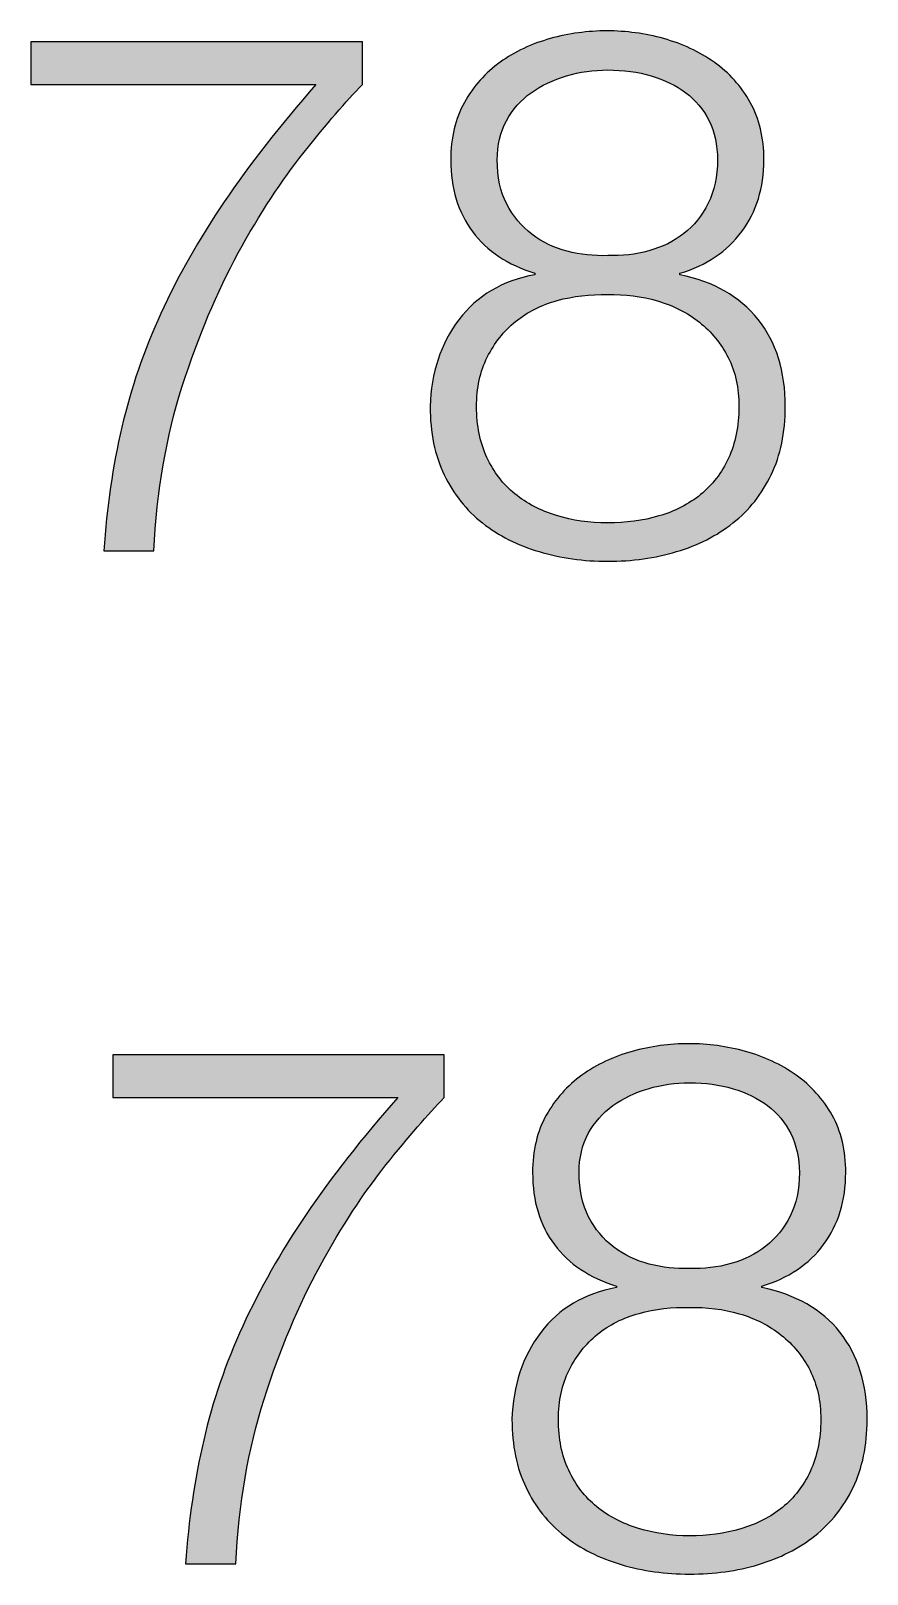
# Paper-space layout 'A3mask (portrait)' of a CAD drawing. Extents: x 0 to 277, y 0 to 394.
# Drawn here: x 201.856 to 204.012, y 21.496 to 25.477 of the extents above; entities that cross this region are included whole.
import ezdxf
from ezdxf.enums import TextEntityAlignment as Align

# ---------------------------------------------------------------- set-up
doc = ezdxf.new("R2010")
doc.units = 0
doc.layers.get('0').update_dxf_attribs({"linetype": 'CONTINUOUS'})
doc.layers.get('Defpoints').update_dxf_attribs({"linetype": 'CONTINUOUS'})
doc.layers.add('JPP_Mask', color=7, linetype='CONTINUOUS')
doc.styles.add('JPP', font='arial.ttf')

# ---------------------------------------------------------------- blocks, each defined once
blk = doc.blocks.new('A3mask (portrait)')
at = {"true_color": 0x004a91}
h = blk.add_hatch(color=154, dxfattribs=at)
edge = h.paths.add_edge_path()
edge.add_spline(control_points=[(202.0437, 24.1356), (202.0437, 24.1356), (202.1729, 24.1356), (202.1729, 24.1356), (202.1805, 24.2901), (202.2049, 24.4318), (202.246, 24.5603)], knot_values=[4, 4, 4, 4, 5, 5, 5, 6, 6, 6, 6], degree=3, periodic=0)
edge.add_spline(control_points=[(202.246, 24.5603), (202.2872, 24.6888), (202.3353, 24.8034), (202.3905, 24.9043)], knot_values=[3, 3, 3, 3, 4, 4, 4, 4], degree=3, periodic=0)
edge.add_spline(control_points=[(202.3905, 24.9043), (202.4454, 25.005), (202.5023, 25.0917), (202.5605, 25.1645), (202.6187, 25.2374), (202.6688, 25.2954), (202.7105, 25.3385)], knot_values=[1, 1, 1, 1, 2, 2, 2, 3, 3, 3, 3], degree=3, periodic=0)
edge.add_spline(control_points=[(202.7105, 25.3385), (202.7105, 25.3385), (202.7105, 25.4487), (202.7105, 25.4487), (202.7105, 25.4487), (202.5903, 25.4487), (202.44, 25.4487)], knot_values=[12.624977, 12.624977, 12.624977, 12.624977, 13.624977, 13.624977, 13.624977, 14, 14, 14, 14], degree=3, periodic=0)
edge.add_spline(control_points=[(202.44, 25.4487), (202.2897, 25.4487), (202.1094, 25.4487), (201.9892, 25.4487)], knot_values=[12.249985, 12.249985, 12.249985, 12.249985, 12.624977, 12.624977, 12.624977, 12.624977], degree=3, periodic=0)
edge.add_spline(control_points=[(201.9892, 25.4487), (201.9591, 25.4487), (201.9328, 25.4487), (201.9117, 25.4487)], knot_values=[12.156237, 12.156237, 12.156237, 12.156237, 12.249985, 12.249985, 12.249985, 12.249985], degree=3, periodic=0)
edge.add_spline(control_points=[(201.9117, 25.4487), (201.8905, 25.4487), (201.8746, 25.4487), (201.8652, 25.4487)], knot_values=[12.062489, 12.062489, 12.062489, 12.062489, 12.156237, 12.156237, 12.156237, 12.156237], degree=3, periodic=0)
edge.add_spline(control_points=[(201.8556, 25.4487), (201.8556, 25.4487), (201.8556, 25.4487), (201.8556, 25.4487), (201.8556, 25.4487), (201.8556, 25.4487), (201.8556, 25.4487)], knot_values=[11.999502, 11.999502, 11.999502, 11.999502, 12, 12, 12, 12.0006, 12.0006, 12.0006, 12.0006], degree=3, periodic=0)
edge.add_spline(control_points=[(201.8556, 25.4439), (201.8556, 25.4394), (201.8556, 25.432), (201.8556, 25.4231)], knot_values=[11.687496, 11.687496, 11.687496, 11.687496, 11.874992, 11.874992, 11.874992, 11.874992], degree=3, periodic=0)
edge.add_spline(control_points=[(201.8556, 25.4231), (201.8556, 25.4143), (201.8556, 25.4039), (201.8556, 25.3936)], knot_values=[11.5, 11.5, 11.5, 11.5, 11.687496, 11.687496, 11.687496, 11.687496], degree=3, periodic=0)
edge.add_spline(control_points=[(201.8556, 25.3936), (201.8556, 25.3833), (201.8556, 25.3729), (201.8556, 25.3641)], knot_values=[11.312504, 11.312504, 11.312504, 11.312504, 11.5, 11.5, 11.5, 11.5], degree=3, periodic=0)
edge.add_spline(control_points=[(201.8556, 25.3641), (201.8556, 25.3552), (201.8556, 25.3478), (201.8556, 25.3432)], knot_values=[11.125008, 11.125008, 11.125008, 11.125008, 11.312504, 11.312504, 11.312504, 11.312504], degree=3, periodic=0)
edge.add_spline(control_points=[(201.8556, 25.3385), (201.8556, 25.3385), (201.8556, 25.3385), (201.8556, 25.3385), (201.8556, 25.3385), (201.8556, 25.3385), (201.8556, 25.3385)], knot_values=[10.999766, 10.999766, 10.999766, 10.999766, 11, 11, 11, 11.001231, 11.001231, 11.001231, 11.001231], degree=3, periodic=0)
edge.add_spline(control_points=[(201.8589, 25.3385), (201.8602, 25.3385), (201.8618, 25.3385), (201.8638, 25.3385)], knot_values=[10.937511, 10.937511, 10.937511, 10.937511, 10.960948, 10.960948, 10.960948, 10.960948], degree=3, periodic=0)
edge.add_spline(control_points=[(201.8638, 25.3385), (201.8719, 25.3385), (201.8857, 25.3385), (201.9038, 25.3385)], knot_values=[10.843763, 10.843763, 10.843763, 10.843763, 10.937511, 10.937511, 10.937511, 10.937511], degree=3, periodic=0)
edge.add_spline(control_points=[(201.9038, 25.3385), (201.922, 25.3385), (201.9446, 25.3385), (201.9705, 25.3385)], knot_values=[10.750015, 10.750015, 10.750015, 10.750015, 10.843763, 10.843763, 10.843763, 10.843763], degree=3, periodic=0)
edge.add_spline(control_points=[(201.9705, 25.3385), (202.0739, 25.3385), (202.2289, 25.3385), (202.3582, 25.3385)], knot_values=[10.375023, 10.375023, 10.375023, 10.375023, 10.750015, 10.750015, 10.750015, 10.750015], degree=3, periodic=0)
edge.add_spline(control_points=[(202.3582, 25.3385), (202.4875, 25.3385), (202.5909, 25.3385), (202.5909, 25.3385), (202.4983, 25.2332), (202.4195, 25.1325), (202.3543, 25.0363), (202.2891, 24.94), (202.2346, 24.844), (202.191, 24.7484)], knot_values=[8, 8, 8, 8, 8.375023, 8.375023, 8.375023, 9.375023, 9.375023, 9.375023, 10.375023, 10.375023, 10.375023, 10.375023], degree=3, periodic=0)
edge.add_spline(control_points=[(202.191, 24.7484), (202.1471, 24.6529), (202.1135, 24.555), (202.0903, 24.4548)], knot_values=[7, 7, 7, 7, 8, 8, 8, 8], degree=3, periodic=0)
edge.add_spline(control_points=[(202.0903, 24.4548), (202.0667, 24.3548), (202.0514, 24.2484), (202.0437, 24.1356)], knot_values=[6, 6, 6, 6, 7, 7, 7, 7], degree=3, periodic=0)
h = blk.add_hatch(color=154, dxfattribs=at)
edge = h.paths.add_edge_path(flags=16)
edge.add_spline(control_points=[(203.4498, 24.9099), (203.4841, 24.9194), (203.514, 24.9342), (203.54, 24.9546), (203.566, 24.9748), (203.5868, 25.0008), (203.6028, 25.0326), (203.6186, 25.0641), (203.6265, 25.1015), (203.6265, 25.1446), (203.6265, 25.1826), (203.6191, 25.216), (203.6047, 25.2453), (203.5901, 25.2745), (203.5701, 25.2986), (203.5449, 25.3174), (203.5193, 25.3364), (203.4896, 25.351), (203.4556, 25.3612), (203.4212, 25.3712), (203.3839, 25.3763), (203.3433, 25.3763), (203.3066, 25.3763), (203.2712, 25.3712), (203.2371, 25.3612), (203.2027, 25.351), (203.1723, 25.3364), (203.1457, 25.3174), (203.1192, 25.2986), (203.0979, 25.2745), (203.0821, 25.2453), (203.0663, 25.216), (203.0585, 25.1826), (203.0585, 25.1446), (203.0585, 25.1003), (203.0666, 25.0623), (203.083, 25.0305), (203.0995, 24.9989), (203.1211, 24.973), (203.1478, 24.9528), (203.1742, 24.9324), (203.2046, 24.9178), (203.2389, 24.9089), (203.273, 24.9001), (203.3078, 24.8962), (203.3433, 24.8976), (203.3802, 24.8962), (203.4157, 24.9004), (203.4498, 24.9099)], knot_values=[0, 0, 0, 0, 1, 1, 1, 2, 2, 2, 3, 3, 3, 4, 4, 4, 5, 5, 5, 6, 6, 6, 7, 7, 7, 8, 8, 8, 9, 9, 9, 10, 10, 10, 11, 11, 11, 12, 12, 12, 13, 13, 13, 14, 14, 14, 15, 15, 15, 16, 16, 16, 16], degree=3, periodic=0)
edge = h.paths.add_edge_path(flags=16)
edge.add_spline(control_points=[(203.4755, 24.2259), (203.5166, 24.2379), (203.5523, 24.2563), (203.5829, 24.2811), (203.6133, 24.3057), (203.6372, 24.337), (203.655, 24.375), (203.6727, 24.413), (203.6817, 24.4573), (203.6817, 24.5081), (203.6817, 24.5562), (203.6724, 24.5984), (203.6541, 24.6343), (203.6358, 24.6705), (203.611, 24.7009), (203.5799, 24.7257), (203.5488, 24.7503), (203.5128, 24.7686), (203.4716, 24.7807), (203.4305, 24.7927), (203.3876, 24.7981), (203.3433, 24.7969), (203.2978, 24.7981), (203.2545, 24.793), (203.2132, 24.7816), (203.1721, 24.7702), (203.1362, 24.7522), (203.1058, 24.7276), (203.0754, 24.7027), (203.051, 24.6721), (203.0327, 24.6352), (203.0144, 24.5986), (203.0051, 24.5562), (203.0051, 24.5081), (203.0051, 24.4587), (203.0139, 24.4149), (203.0318, 24.3769), (203.0494, 24.3391), (203.0735, 24.3075), (203.1039, 24.2829), (203.1343, 24.2581), (203.17, 24.2396), (203.2113, 24.2268), (203.2524, 24.2143), (203.2964, 24.2078), (203.3433, 24.2078), (203.3901, 24.2078), (203.4342, 24.2138), (203.4755, 24.2259)], knot_values=[0, 0, 0, 0, 1, 1, 1, 2, 2, 2, 3, 3, 3, 4, 4, 4, 5, 5, 5, 6, 6, 6, 7, 7, 7, 8, 8, 8, 9, 9, 9, 10, 10, 10, 11, 11, 11, 12, 12, 12, 13, 13, 13, 14, 14, 14, 15, 15, 15, 16, 16, 16, 16], degree=3, periodic=0)
edge = h.paths.add_edge_path()
edge.add_spline(control_points=[(203.6891, 24.9593), (203.6511, 24.908), (203.598, 24.8723), (203.5295, 24.8519), (203.5295, 24.8519), (203.5295, 24.8482), (203.5295, 24.8482), (203.617, 24.8303), (203.684, 24.792), (203.7311, 24.7331), (203.778, 24.6742), (203.8014, 24.5993), (203.8014, 24.5081), (203.8014, 24.4409), (203.7893, 24.3824), (203.7652, 24.3323), (203.7411, 24.2822), (203.7081, 24.2407), (203.6664, 24.2078), (203.6246, 24.1748), (203.5762, 24.1503), (203.521, 24.1338), (203.466, 24.1173), (203.4066, 24.109), (203.3433, 24.109), (203.2814, 24.109), (203.2224, 24.1173), (203.1668, 24.1338), (203.1109, 24.1503), (203.0622, 24.1748), (203.0204, 24.2078), (202.9787, 24.2407), (202.9455, 24.2822), (202.9216, 24.3323), (202.8975, 24.3824), (202.8854, 24.4409), (202.8854, 24.5081), (202.888, 24.5954), (202.9126, 24.6703), (202.9597, 24.7322), (203.0065, 24.7944), (203.0717, 24.8329), (203.1552, 24.8482), (203.1552, 24.8482), (203.1552, 24.8519), (203.1552, 24.8519), (203.0856, 24.8735), (203.032, 24.9092), (202.9947, 24.9593), (202.9573, 25.0094), (202.9385, 25.0711), (202.9385, 25.1446), (202.9385, 25.2017), (202.9504, 25.2511), (202.9738, 25.2928), (202.9972, 25.3346), (203.0281, 25.3691), (203.0659, 25.3963), (203.1039, 25.4236), (203.1471, 25.4438), (203.1951, 25.4573), (203.2433, 25.4705), (203.292, 25.4772), (203.3414, 25.4772), (203.3908, 25.4772), (203.4395, 25.4705), (203.4878, 25.4573), (203.5358, 25.4438), (203.5792, 25.4236), (203.6179, 25.3963), (203.6567, 25.3691), (203.6875, 25.3346), (203.7112, 25.2928), (203.7346, 25.2511), (203.7462, 25.2017), (203.7462, 25.1446), (203.7462, 25.0725), (203.7272, 25.0105), (203.6891, 24.9593)], knot_values=[0, 0, 0, 0, 1, 1, 1, 2, 2, 2, 3, 3, 3, 4, 4, 4, 5, 5, 5, 6, 6, 6, 7, 7, 7, 8, 8, 8, 9, 9, 9, 10, 10, 10, 11, 11, 11, 12, 12, 12, 13, 13, 13, 14, 14, 14, 15, 15, 15, 16, 16, 16, 17, 17, 17, 18, 18, 18, 19, 19, 19, 20, 20, 20, 21, 21, 21, 22, 22, 22, 23, 23, 23, 24, 24, 24, 25, 25, 25, 26, 26, 26, 26], degree=3, periodic=0)
h = blk.add_hatch(color=154, dxfattribs=at)
edge = h.paths.add_edge_path(flags=16)
edge.add_spline(control_points=[(203.6608, 22.2972), (203.6952, 22.3067), (203.7251, 22.3216), (203.7511, 22.342), (203.777, 22.3622), (203.7979, 22.3882), (203.8139, 22.4199), (203.8297, 22.4515), (203.8376, 22.4888), (203.8376, 22.532), (203.8376, 22.57), (203.8301, 22.6034), (203.8158, 22.6326), (203.8012, 22.6619), (203.7812, 22.686), (203.7559, 22.7048), (203.7304, 22.7238), (203.7007, 22.7384), (203.6666, 22.7486), (203.6323, 22.7586), (203.595, 22.7637), (203.5544, 22.7637), (203.5177, 22.7637), (203.4822, 22.7586), (203.4481, 22.7486), (203.4138, 22.7384), (203.3834, 22.7238), (203.3567, 22.7048), (203.3303, 22.686), (203.309, 22.6619), (203.2932, 22.6326), (203.2774, 22.6034), (203.2695, 22.57), (203.2695, 22.532), (203.2695, 22.4877), (203.2777, 22.4496), (203.2941, 22.4178), (203.3106, 22.3863), (203.3322, 22.3603), (203.3588, 22.3401), (203.3853, 22.3197), (203.4157, 22.3051), (203.45, 22.2963), (203.4841, 22.2875), (203.5189, 22.2836), (203.5544, 22.2849), (203.5912, 22.2836), (203.6267, 22.2877), (203.6608, 22.2972)], knot_values=[0, 0, 0, 0, 1, 1, 1, 2, 2, 2, 3, 3, 3, 4, 4, 4, 5, 5, 5, 6, 6, 6, 7, 7, 7, 8, 8, 8, 9, 9, 9, 10, 10, 10, 11, 11, 11, 12, 12, 12, 13, 13, 13, 14, 14, 14, 15, 15, 15, 16, 16, 16, 16], degree=3, periodic=0)
edge = h.paths.add_edge_path(flags=16)
edge.add_spline(control_points=[(203.6866, 21.6132), (203.7276, 21.6253), (203.7633, 21.6436), (203.794, 21.6684), (203.8243, 21.693), (203.8482, 21.7243), (203.8661, 21.7624), (203.8837, 21.8004), (203.8928, 21.8447), (203.8928, 21.8955), (203.8928, 21.9435), (203.8835, 21.9857), (203.8652, 22.0217), (203.8468, 22.0579), (203.822, 22.0883), (203.7909, 22.1131), (203.7599, 22.1377), (203.7239, 22.156), (203.6826, 22.168), (203.6416, 22.1801), (203.5987, 22.1854), (203.5544, 22.1843), (203.5089, 22.1854), (203.4655, 22.1803), (203.4242, 22.169), (203.3832, 22.1576), (203.3472, 22.1395), (203.3169, 22.1149), (203.2865, 22.0901), (203.2621, 22.0595), (203.2438, 22.0226), (203.2255, 21.986), (203.2162, 21.9435), (203.2162, 21.8955), (203.2162, 21.8461), (203.225, 21.8023), (203.2429, 21.7642), (203.2605, 21.7264), (203.2846, 21.6949), (203.315, 21.6703), (203.3454, 21.6455), (203.3811, 21.6269), (203.4224, 21.6142), (203.4634, 21.6016), (203.5075, 21.5951), (203.5544, 21.5951), (203.6012, 21.5951), (203.6453, 21.6012), (203.6866, 21.6132)], knot_values=[0, 0, 0, 0, 1, 1, 1, 2, 2, 2, 3, 3, 3, 4, 4, 4, 5, 5, 5, 6, 6, 6, 7, 7, 7, 8, 8, 8, 9, 9, 9, 10, 10, 10, 11, 11, 11, 12, 12, 12, 13, 13, 13, 14, 14, 14, 15, 15, 15, 16, 16, 16, 16], degree=3, periodic=0)
edge = h.paths.add_edge_path()
edge.add_spline(control_points=[(203.9002, 22.3466), (203.8622, 22.2954), (203.809, 22.2597), (203.7406, 22.2393), (203.7406, 22.2393), (203.7406, 22.2355), (203.7406, 22.2355), (203.8281, 22.2177), (203.8951, 22.1794), (203.9422, 22.1205), (203.989, 22.0616), (204.0125, 21.9867), (204.0125, 21.8955), (204.0125, 21.8282), (204.0004, 21.7698), (203.9763, 21.7197), (203.9521, 21.6696), (203.9192, 21.6281), (203.8775, 21.5951), (203.8357, 21.5622), (203.7872, 21.5376), (203.732, 21.5211), (203.6771, 21.5047), (203.6177, 21.4963), (203.5544, 21.4963), (203.4924, 21.4963), (203.4335, 21.5047), (203.3779, 21.5211), (203.322, 21.5376), (203.2732, 21.5622), (203.2315, 21.5951), (203.1897, 21.6281), (203.1566, 21.6696), (203.1327, 21.7197), (203.1086, 21.7698), (203.0965, 21.8282), (203.0965, 21.8955), (203.0991, 21.9827), (203.1236, 22.0576), (203.1707, 22.1196), (203.2176, 22.1817), (203.2828, 22.2202), (203.3663, 22.2355), (203.3663, 22.2355), (203.3663, 22.2393), (203.3663, 22.2393), (203.2967, 22.2608), (203.2431, 22.2965), (203.2057, 22.3466), (203.1684, 22.3967), (203.1496, 22.4584), (203.1496, 22.532), (203.1496, 22.589), (203.1614, 22.6384), (203.1849, 22.6802), (203.2083, 22.7219), (203.2391, 22.7565), (203.277, 22.7836), (203.315, 22.811), (203.3581, 22.8312), (203.4061, 22.8446), (203.4544, 22.8579), (203.5031, 22.8646), (203.5525, 22.8646), (203.6019, 22.8646), (203.6506, 22.8579), (203.6989, 22.8446), (203.7469, 22.8312), (203.7903, 22.811), (203.829, 22.7836), (203.8677, 22.7565), (203.8986, 22.7219), (203.9222, 22.6802), (203.9457, 22.6384), (203.9573, 22.589), (203.9573, 22.532), (203.9573, 22.4598), (203.9382, 22.3979), (203.9002, 22.3466)], knot_values=[0, 0, 0, 0, 1, 1, 1, 2, 2, 2, 3, 3, 3, 4, 4, 4, 5, 5, 5, 6, 6, 6, 7, 7, 7, 8, 8, 8, 9, 9, 9, 10, 10, 10, 11, 11, 11, 12, 12, 12, 13, 13, 13, 14, 14, 14, 15, 15, 15, 16, 16, 16, 17, 17, 17, 18, 18, 18, 19, 19, 19, 20, 20, 20, 21, 21, 21, 22, 22, 22, 23, 23, 23, 24, 24, 24, 25, 25, 25, 26, 26, 26, 26], degree=3, periodic=0)
h = blk.add_hatch(color=154, dxfattribs=at)
edge = h.paths.add_edge_path()
edge.add_spline(control_points=[(202.9216, 22.7259), (202.9216, 22.7259), (202.9216, 22.836), (202.9216, 22.836), (202.9216, 22.836), (202.8014, 22.836), (202.6511, 22.836)], knot_values=[12.624977, 12.624977, 12.624977, 12.624977, 13.624977, 13.624977, 13.624977, 14, 14, 14, 14], degree=3, periodic=0)
edge.add_spline(control_points=[(202.6511, 22.836), (202.5008, 22.836), (202.3205, 22.836), (202.2002, 22.836)], knot_values=[12.249985, 12.249985, 12.249985, 12.249985, 12.624977, 12.624977, 12.624977, 12.624977], degree=3, periodic=0)
edge.add_spline(control_points=[(202.2002, 22.836), (202.1702, 22.836), (202.1439, 22.836), (202.1227, 22.836)], knot_values=[12.156237, 12.156237, 12.156237, 12.156237, 12.249985, 12.249985, 12.249985, 12.249985], degree=3, periodic=0)
edge.add_spline(control_points=[(202.1227, 22.836), (202.1016, 22.836), (202.0857, 22.836), (202.0763, 22.836)], knot_values=[12.062489, 12.062489, 12.062489, 12.062489, 12.156237, 12.156237, 12.156237, 12.156237], degree=3, periodic=0)
edge.add_spline(control_points=[(202.0667, 22.836), (202.0667, 22.836), (202.0667, 22.836), (202.0667, 22.836), (202.0667, 22.836), (202.0667, 22.836), (202.0667, 22.836)], knot_values=[11.999502, 11.999502, 11.999502, 11.999502, 12, 12, 12, 12.0006, 12.0006, 12.0006, 12.0006], degree=3, periodic=0)
edge.add_spline(control_points=[(202.0667, 22.8313), (202.0667, 22.8268), (202.0667, 22.8194), (202.0667, 22.8105)], knot_values=[11.687496, 11.687496, 11.687496, 11.687496, 11.874992, 11.874992, 11.874992, 11.874992], degree=3, periodic=0)
edge.add_spline(control_points=[(202.0667, 22.8105), (202.0667, 22.8016), (202.0667, 22.7913), (202.0667, 22.781)], knot_values=[11.5, 11.5, 11.5, 11.5, 11.687496, 11.687496, 11.687496, 11.687496], degree=3, periodic=0)
edge.add_spline(control_points=[(202.0667, 22.781), (202.0667, 22.7706), (202.0667, 22.7603), (202.0667, 22.7514)], knot_values=[11.312504, 11.312504, 11.312504, 11.312504, 11.5, 11.5, 11.5, 11.5], degree=3, periodic=0)
edge.add_spline(control_points=[(202.0667, 22.7514), (202.0667, 22.7426), (202.0667, 22.7351), (202.0667, 22.7306)], knot_values=[11.125008, 11.125008, 11.125008, 11.125008, 11.312504, 11.312504, 11.312504, 11.312504], degree=3, periodic=0)
edge.add_spline(control_points=[(202.0667, 22.7259), (202.0667, 22.7259), (202.0667, 22.7259), (202.0667, 22.7259), (202.0667, 22.7259), (202.0667, 22.7259), (202.0667, 22.7259)], knot_values=[10.999766, 10.999766, 10.999766, 10.999766, 11, 11, 11, 11.001231, 11.001231, 11.001231, 11.001231], degree=3, periodic=0)
edge.add_spline(control_points=[(202.0699, 22.7259), (202.0712, 22.7259), (202.0729, 22.7259), (202.0749, 22.7259)], knot_values=[10.937511, 10.937511, 10.937511, 10.937511, 10.960948, 10.960948, 10.960948, 10.960948], degree=3, periodic=0)
edge.add_spline(control_points=[(202.0749, 22.7259), (202.083, 22.7259), (202.0967, 22.7259), (202.1149, 22.7259)], knot_values=[10.843763, 10.843763, 10.843763, 10.843763, 10.937511, 10.937511, 10.937511, 10.937511], degree=3, periodic=0)
edge.add_spline(control_points=[(202.1149, 22.7259), (202.1331, 22.7259), (202.1557, 22.7259), (202.1815, 22.7259)], knot_values=[10.750015, 10.750015, 10.750015, 10.750015, 10.843763, 10.843763, 10.843763, 10.843763], degree=3, periodic=0)
edge.add_spline(control_points=[(202.1815, 22.7259), (202.2849, 22.7259), (202.44, 22.7259), (202.5693, 22.7259)], knot_values=[10.375023, 10.375023, 10.375023, 10.375023, 10.750015, 10.750015, 10.750015, 10.750015], degree=3, periodic=0)
edge.add_spline(control_points=[(202.5693, 22.7259), (202.6985, 22.7259), (202.8019, 22.7259), (202.8019, 22.7259), (202.7094, 22.6206), (202.6305, 22.5199), (202.5653, 22.4236), (202.5002, 22.3274), (202.4457, 22.2314), (202.4021, 22.1358)], knot_values=[8, 8, 8, 8, 8.375023, 8.375023, 8.375023, 9.375023, 9.375023, 9.375023, 10.375023, 10.375023, 10.375023, 10.375023], degree=3, periodic=0)
edge.add_spline(control_points=[(202.4021, 22.1358), (202.3582, 22.0402), (202.3246, 21.9424), (202.3014, 21.8422)], knot_values=[7, 7, 7, 7, 8, 8, 8, 8], degree=3, periodic=0)
edge.add_spline(control_points=[(202.3014, 21.8422), (202.2777, 21.7422), (202.2624, 21.6357), (202.2548, 21.523)], knot_values=[6, 6, 6, 6, 7, 7, 7, 7], degree=3, periodic=0)
edge.add_spline(control_points=[(202.2548, 21.523), (202.2548, 21.523), (202.384, 21.523), (202.384, 21.523), (202.3916, 21.6775), (202.416, 21.8192), (202.457, 21.9477)], knot_values=[4, 4, 4, 4, 5, 5, 5, 6, 6, 6, 6], degree=3, periodic=0)
edge.add_spline(control_points=[(202.457, 21.9477), (202.4983, 22.0762), (202.5463, 22.1908), (202.6015, 22.2917)], knot_values=[3, 3, 3, 3, 4, 4, 4, 4], degree=3, periodic=0)
edge.add_spline(control_points=[(202.6015, 22.2917), (202.6565, 22.3923), (202.7133, 22.4791), (202.7715, 22.5519), (202.8298, 22.6247), (202.8799, 22.6827), (202.9216, 22.7259)], knot_values=[1, 1, 1, 1, 2, 2, 2, 3, 3, 3, 3], degree=3, periodic=0)
at = {"layer": 'Defpoints', "color": 154, "true_color": 0x004a91}
for points, knots in [([(202.7105, 25.4487), (202.7105, 25.4487), (202.7105, 25.3385), (202.7105, 25.3385), (202.6688, 25.2954), (202.6187, 25.2374), (202.5605, 25.1645), (202.5023, 25.0917), (202.4454, 25.005), (202.3905, 24.9043), (202.3353, 24.8034), (202.2872, 24.6888), (202.246, 24.5603), (202.2049, 24.4318), (202.1805, 24.2901), (202.1729, 24.1356), (202.1729, 24.1356), (202.0437, 24.1356), (202.0437, 24.1356), (202.0514, 24.2484), (202.0667, 24.3548), (202.0903, 24.4548), (202.1135, 24.555), (202.1471, 24.6529), (202.191, 24.7484), (202.2346, 24.844), (202.2891, 24.94), (202.3543, 25.0363), (202.4195, 25.1325), (202.4983, 25.2332), (202.5909, 25.3385), (202.5909, 25.3385), (201.8556, 25.3385), (201.8556, 25.3385), (201.8556, 25.3385), (201.8556, 25.4487), (201.8556, 25.4487), (201.8556, 25.4487), (202.7105, 25.4487), (202.7105, 25.4487)], [0, 0, 0, 0, 1, 1, 1, 2, 2, 2, 3, 3, 3, 4, 4, 4, 5, 5, 5, 6, 6, 6, 7, 7, 7, 8, 8, 8, 9, 9, 9, 10, 10, 10, 11, 11, 11, 12, 12, 12, 13, 13, 13, 13]), ([(203.6891, 24.9593), (203.6511, 24.908), (203.598, 24.8723), (203.5295, 24.8519), (203.5295, 24.8519), (203.5295, 24.8482), (203.5295, 24.8482), (203.617, 24.8303), (203.684, 24.792), (203.7311, 24.7331), (203.778, 24.6742), (203.8014, 24.5993), (203.8014, 24.5081), (203.8014, 24.4409), (203.7893, 24.3824), (203.7652, 24.3323), (203.7411, 24.2822), (203.7081, 24.2407), (203.6664, 24.2078), (203.6246, 24.1748), (203.5762, 24.1503), (203.521, 24.1338), (203.466, 24.1173), (203.4066, 24.109), (203.3433, 24.109), (203.2814, 24.109), (203.2224, 24.1173), (203.1668, 24.1338), (203.1109, 24.1503), (203.0622, 24.1748), (203.0204, 24.2078), (202.9787, 24.2407), (202.9455, 24.2822), (202.9216, 24.3323), (202.8975, 24.3824), (202.8854, 24.4409), (202.8854, 24.5081), (202.888, 24.5954), (202.9126, 24.6703), (202.9597, 24.7322), (203.0065, 24.7944), (203.0717, 24.8329), (203.1552, 24.8482), (203.1552, 24.8482), (203.1552, 24.8519), (203.1552, 24.8519), (203.0856, 24.8735), (203.032, 24.9092), (202.9947, 24.9593), (202.9573, 25.0094), (202.9385, 25.0711), (202.9385, 25.1446), (202.9385, 25.2017), (202.9504, 25.2511), (202.9738, 25.2928), (202.9972, 25.3346), (203.0281, 25.3691), (203.0659, 25.3963), (203.1039, 25.4236), (203.1471, 25.4438), (203.1951, 25.4573), (203.2433, 25.4705), (203.292, 25.4772), (203.3414, 25.4772), (203.3908, 25.4772), (203.4395, 25.4705), (203.4878, 25.4573), (203.5358, 25.4438), (203.5792, 25.4236), (203.6179, 25.3963), (203.6567, 25.3691), (203.6875, 25.3346), (203.7112, 25.2928), (203.7346, 25.2511), (203.7462, 25.2017), (203.7462, 25.1446), (203.7462, 25.0725), (203.7272, 25.0105), (203.6891, 24.9593)], [0, 0, 0, 0, 1, 1, 1, 2, 2, 2, 3, 3, 3, 4, 4, 4, 5, 5, 5, 6, 6, 6, 7, 7, 7, 8, 8, 8, 9, 9, 9, 10, 10, 10, 11, 11, 11, 12, 12, 12, 13, 13, 13, 14, 14, 14, 15, 15, 15, 16, 16, 16, 17, 17, 17, 18, 18, 18, 19, 19, 19, 20, 20, 20, 21, 21, 21, 22, 22, 22, 23, 23, 23, 24, 24, 24, 25, 25, 25, 26, 26, 26, 26]), ([(203.4498, 24.9099), (203.4841, 24.9194), (203.514, 24.9342), (203.54, 24.9546), (203.566, 24.9748), (203.5868, 25.0008), (203.6028, 25.0326), (203.6186, 25.0641), (203.6265, 25.1015), (203.6265, 25.1446), (203.6265, 25.1826), (203.6191, 25.216), (203.6047, 25.2453), (203.5901, 25.2745), (203.5701, 25.2986), (203.5449, 25.3174), (203.5193, 25.3364), (203.4896, 25.351), (203.4556, 25.3612), (203.4212, 25.3712), (203.3839, 25.3763), (203.3433, 25.3763), (203.3066, 25.3763), (203.2712, 25.3712), (203.2371, 25.3612), (203.2027, 25.351), (203.1723, 25.3364), (203.1457, 25.3174), (203.1192, 25.2986), (203.0979, 25.2745), (203.0821, 25.2453), (203.0663, 25.216), (203.0585, 25.1826), (203.0585, 25.1446), (203.0585, 25.1003), (203.0666, 25.0623), (203.083, 25.0305), (203.0995, 24.9989), (203.1211, 24.973), (203.1478, 24.9528), (203.1742, 24.9324), (203.2046, 24.9178), (203.2389, 24.9089), (203.273, 24.9001), (203.3078, 24.8962), (203.3433, 24.8976), (203.3802, 24.8962), (203.4157, 24.9004), (203.4498, 24.9099)], [0, 0, 0, 0, 1, 1, 1, 2, 2, 2, 3, 3, 3, 4, 4, 4, 5, 5, 5, 6, 6, 6, 7, 7, 7, 8, 8, 8, 9, 9, 9, 10, 10, 10, 11, 11, 11, 12, 12, 12, 13, 13, 13, 14, 14, 14, 15, 15, 15, 16, 16, 16, 16]), ([(203.4755, 24.2259), (203.5166, 24.2379), (203.5523, 24.2563), (203.5829, 24.2811), (203.6133, 24.3057), (203.6372, 24.337), (203.655, 24.375), (203.6727, 24.413), (203.6817, 24.4573), (203.6817, 24.5081), (203.6817, 24.5562), (203.6724, 24.5984), (203.6541, 24.6343), (203.6358, 24.6705), (203.611, 24.7009), (203.5799, 24.7257), (203.5488, 24.7503), (203.5128, 24.7686), (203.4716, 24.7807), (203.4305, 24.7927), (203.3876, 24.7981), (203.3433, 24.7969), (203.2978, 24.7981), (203.2545, 24.793), (203.2132, 24.7816), (203.1721, 24.7702), (203.1362, 24.7522), (203.1058, 24.7276), (203.0754, 24.7027), (203.051, 24.6721), (203.0327, 24.6352), (203.0144, 24.5986), (203.0051, 24.5562), (203.0051, 24.5081), (203.0051, 24.4587), (203.0139, 24.4149), (203.0318, 24.3769), (203.0494, 24.3391), (203.0735, 24.3075), (203.1039, 24.2829), (203.1343, 24.2581), (203.17, 24.2396), (203.2113, 24.2268), (203.2524, 24.2143), (203.2964, 24.2078), (203.3433, 24.2078), (203.3901, 24.2078), (203.4342, 24.2138), (203.4755, 24.2259)], [0, 0, 0, 0, 1, 1, 1, 2, 2, 2, 3, 3, 3, 4, 4, 4, 5, 5, 5, 6, 6, 6, 7, 7, 7, 8, 8, 8, 9, 9, 9, 10, 10, 10, 11, 11, 11, 12, 12, 12, 13, 13, 13, 14, 14, 14, 15, 15, 15, 16, 16, 16, 16]), ([(203.9002, 22.3466), (203.8622, 22.2954), (203.809, 22.2597), (203.7406, 22.2393), (203.7406, 22.2393), (203.7406, 22.2355), (203.7406, 22.2355), (203.8281, 22.2177), (203.8951, 22.1794), (203.9422, 22.1205), (203.989, 22.0616), (204.0125, 21.9867), (204.0125, 21.8955), (204.0125, 21.8282), (204.0004, 21.7698), (203.9763, 21.7197), (203.9521, 21.6696), (203.9192, 21.6281), (203.8775, 21.5951), (203.8357, 21.5622), (203.7872, 21.5376), (203.732, 21.5211), (203.6771, 21.5047), (203.6177, 21.4963), (203.5544, 21.4963), (203.4924, 21.4963), (203.4335, 21.5047), (203.3779, 21.5211), (203.322, 21.5376), (203.2732, 21.5622), (203.2315, 21.5951), (203.1897, 21.6281), (203.1566, 21.6696), (203.1327, 21.7197), (203.1086, 21.7698), (203.0965, 21.8282), (203.0965, 21.8955), (203.0991, 21.9827), (203.1236, 22.0576), (203.1707, 22.1196), (203.2176, 22.1817), (203.2828, 22.2202), (203.3663, 22.2355), (203.3663, 22.2355), (203.3663, 22.2393), (203.3663, 22.2393), (203.2967, 22.2608), (203.2431, 22.2965), (203.2057, 22.3466), (203.1684, 22.3967), (203.1496, 22.4584), (203.1496, 22.532), (203.1496, 22.589), (203.1614, 22.6384), (203.1849, 22.6802), (203.2083, 22.7219), (203.2391, 22.7565), (203.277, 22.7836), (203.315, 22.811), (203.3581, 22.8312), (203.4061, 22.8446), (203.4544, 22.8579), (203.5031, 22.8646), (203.5525, 22.8646), (203.6019, 22.8646), (203.6506, 22.8579), (203.6989, 22.8446), (203.7469, 22.8312), (203.7903, 22.811), (203.829, 22.7836), (203.8677, 22.7565), (203.8986, 22.7219), (203.9222, 22.6802), (203.9457, 22.6384), (203.9573, 22.589), (203.9573, 22.532), (203.9573, 22.4598), (203.9382, 22.3979), (203.9002, 22.3466)], [0, 0, 0, 0, 1, 1, 1, 2, 2, 2, 3, 3, 3, 4, 4, 4, 5, 5, 5, 6, 6, 6, 7, 7, 7, 8, 8, 8, 9, 9, 9, 10, 10, 10, 11, 11, 11, 12, 12, 12, 13, 13, 13, 14, 14, 14, 15, 15, 15, 16, 16, 16, 17, 17, 17, 18, 18, 18, 19, 19, 19, 20, 20, 20, 21, 21, 21, 22, 22, 22, 23, 23, 23, 24, 24, 24, 25, 25, 25, 26, 26, 26, 26]), ([(202.9216, 22.836), (202.9216, 22.836), (202.9216, 22.7259), (202.9216, 22.7259), (202.8799, 22.6827), (202.8298, 22.6247), (202.7715, 22.5519), (202.7133, 22.4791), (202.6565, 22.3923), (202.6015, 22.2917), (202.5463, 22.1908), (202.4983, 22.0762), (202.457, 21.9477), (202.416, 21.8192), (202.3916, 21.6775), (202.384, 21.523), (202.384, 21.523), (202.2548, 21.523), (202.2548, 21.523), (202.2624, 21.6357), (202.2777, 21.7422), (202.3014, 21.8422), (202.3246, 21.9424), (202.3582, 22.0402), (202.4021, 22.1358), (202.4457, 22.2314), (202.5002, 22.3274), (202.5653, 22.4236), (202.6305, 22.5199), (202.7094, 22.6206), (202.8019, 22.7259), (202.8019, 22.7259), (202.0667, 22.7259), (202.0667, 22.7259), (202.0667, 22.7259), (202.0667, 22.836), (202.0667, 22.836), (202.0667, 22.836), (202.9216, 22.836), (202.9216, 22.836)], [0, 0, 0, 0, 1, 1, 1, 2, 2, 2, 3, 3, 3, 4, 4, 4, 5, 5, 5, 6, 6, 6, 7, 7, 7, 8, 8, 8, 9, 9, 9, 10, 10, 10, 11, 11, 11, 12, 12, 12, 13, 13, 13, 13]), ([(203.6608, 22.2972), (203.6952, 22.3067), (203.7251, 22.3216), (203.7511, 22.342), (203.777, 22.3622), (203.7979, 22.3882), (203.8139, 22.4199), (203.8297, 22.4515), (203.8376, 22.4888), (203.8376, 22.532), (203.8376, 22.57), (203.8301, 22.6034), (203.8158, 22.6326), (203.8012, 22.6619), (203.7812, 22.686), (203.7559, 22.7048), (203.7304, 22.7238), (203.7007, 22.7384), (203.6666, 22.7486), (203.6323, 22.7586), (203.595, 22.7637), (203.5544, 22.7637), (203.5177, 22.7637), (203.4822, 22.7586), (203.4481, 22.7486), (203.4138, 22.7384), (203.3834, 22.7238), (203.3567, 22.7048), (203.3303, 22.686), (203.309, 22.6619), (203.2932, 22.6326), (203.2774, 22.6034), (203.2695, 22.57), (203.2695, 22.532), (203.2695, 22.4877), (203.2777, 22.4496), (203.2941, 22.4178), (203.3106, 22.3863), (203.3322, 22.3603), (203.3588, 22.3401), (203.3853, 22.3197), (203.4157, 22.3051), (203.45, 22.2963), (203.4841, 22.2875), (203.5189, 22.2836), (203.5544, 22.2849), (203.5912, 22.2836), (203.6267, 22.2877), (203.6608, 22.2972)], [0, 0, 0, 0, 1, 1, 1, 2, 2, 2, 3, 3, 3, 4, 4, 4, 5, 5, 5, 6, 6, 6, 7, 7, 7, 8, 8, 8, 9, 9, 9, 10, 10, 10, 11, 11, 11, 12, 12, 12, 13, 13, 13, 14, 14, 14, 15, 15, 15, 16, 16, 16, 16]), ([(203.6866, 21.6132), (203.7276, 21.6253), (203.7633, 21.6436), (203.794, 21.6684), (203.8243, 21.693), (203.8482, 21.7243), (203.8661, 21.7624), (203.8837, 21.8004), (203.8928, 21.8447), (203.8928, 21.8955), (203.8928, 21.9435), (203.8835, 21.9857), (203.8652, 22.0217), (203.8468, 22.0579), (203.822, 22.0883), (203.7909, 22.1131), (203.7599, 22.1377), (203.7239, 22.156), (203.6826, 22.168), (203.6416, 22.1801), (203.5987, 22.1854), (203.5544, 22.1843), (203.5089, 22.1854), (203.4655, 22.1803), (203.4242, 22.169), (203.3832, 22.1576), (203.3472, 22.1395), (203.3169, 22.1149), (203.2865, 22.0901), (203.2621, 22.0595), (203.2438, 22.0226), (203.2255, 21.986), (203.2162, 21.9435), (203.2162, 21.8955), (203.2162, 21.8461), (203.225, 21.8023), (203.2429, 21.7642), (203.2605, 21.7264), (203.2846, 21.6949), (203.315, 21.6703), (203.3454, 21.6455), (203.3811, 21.6269), (203.4224, 21.6142), (203.4634, 21.6016), (203.5075, 21.5951), (203.5544, 21.5951), (203.6012, 21.5951), (203.6453, 21.6012), (203.6866, 21.6132)], [0, 0, 0, 0, 1, 1, 1, 2, 2, 2, 3, 3, 3, 4, 4, 4, 5, 5, 5, 6, 6, 6, 7, 7, 7, 8, 8, 8, 9, 9, 9, 10, 10, 10, 11, 11, 11, 12, 12, 12, 13, 13, 13, 14, 14, 14, 15, 15, 15, 16, 16, 16, 16])]:
    blk.add_open_spline(points, degree=3, knots=knots, dxfattribs=at)
at = {"color": 7, "style": 'JPP'}
for tag, p in [('Client', (244.02, 56.35)), ('Project1', (244.02, 44.1)), ('Project2', (244.02, 40.425)), ('Project3', (244.02, 36.75)), ('Title1', (244.02, 28.175)), ('Title2', (244.02, 24.5)), ('Title3', (244.02, 20.825)), ('Status', (191.1, 3.675))]:
    blk.add_attdef(tag, text='', height=1.7, dxfattribs=at).set_placement(p, align=Align.MIDDLE_LEFT)
at = {"color": 2, "style": 'JPP'}
for tag, p in [('Scale', (204.575, 12.25)), ('Checked', (248.675, 12.25)), ('Drawn', (226.625, 12.25)), ('Date', (270.725, 12.25))]:
    blk.add_attdef(tag, text='', height=1, dxfattribs=at).set_placement(p, align=Align.MIDDLE_CENTER)
at = {"color": 6, "style": 'JPP'}
for tag, p in [('Ref', (235.2, 3.675)), ('DrgNo.', (255.78, 3.675))]:
    blk.add_attdef(tag, text='', height=2, dxfattribs=at).set_placement(p, align=Align.MIDDLE_LEFT)
blk.add_attdef('Rev', text='', height=2, dxfattribs=at).set_placement((272.5746, 3.675), align=Align.MIDDLE_CENTER)

psp = doc.layouts.new('A3mask (portrait)')

# ---------------------------------------------------------------- block references
at = {"layer": 'JPP_Mask'}
psp.add_blockref('A3mask (portrait)', (0, 0), dxfattribs=at)

doc.saveas('drawing.dxf')
